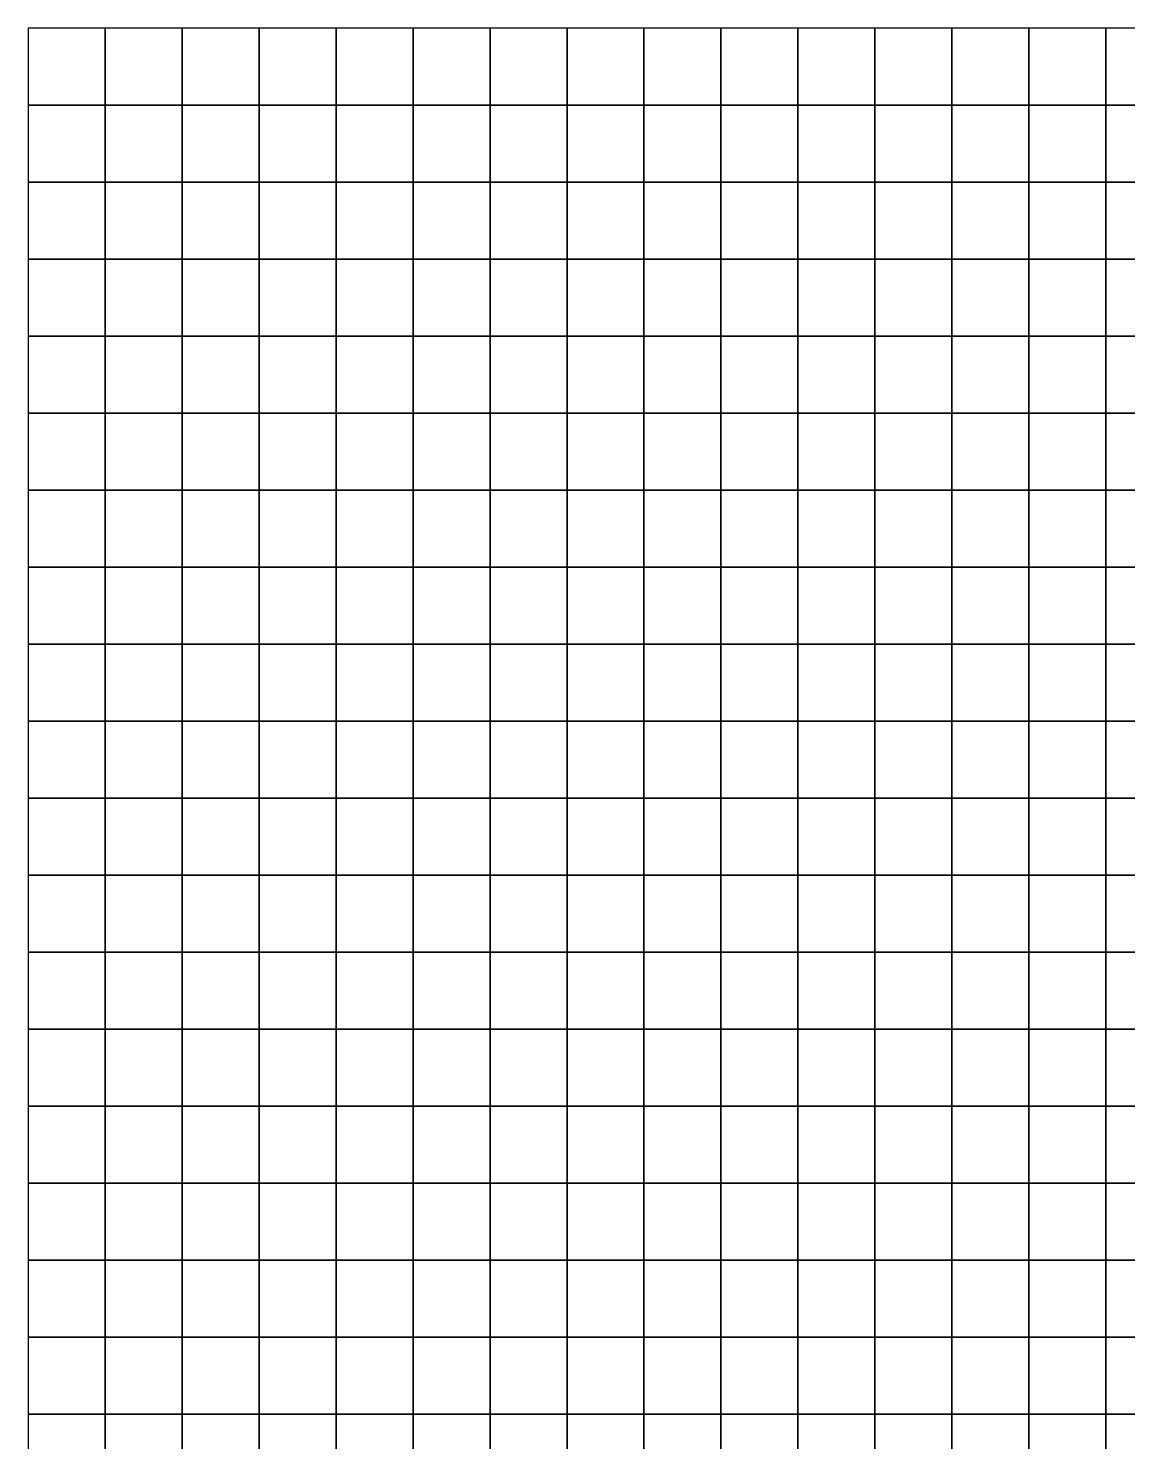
# Model space of a CAD drawing. Header units: metres. Extents: x 479850 to 482750, y 6959850 to 6961650.
# Drawn here: x 479850 to 480564, y 6960732 to 6961650 of the extents above; entities that cross this region are included whole.
import ezdxf

# ---------------------------------------------------------------- set-up
doc = ezdxf.new("R2010")
doc.units = ezdxf.units.M

msp = doc.modelspace()

# ---------------------------------------------------------------- linework, layer by layer
at = {"layer": 'GWL'}
for points in [[(479850, 6961600, 13.42), (479900, 6961600, 13.27), (479900, 6961650, 13.41), (479850, 6961650, 13.56)], [(479900, 6961600, 13.27), (479950, 6961600, 13.11), (479950, 6961650, 13.24), (479900, 6961650, 13.41)], [(479950, 6961600, 13.11), (480000, 6961600, 12.94), (480000, 6961650, 13.06), (479950, 6961650, 13.24)], [(480000, 6961600, 12.94), (480050, 6961600, 12.75), (480050, 6961650, 12.88), (480000, 6961650, 13.06)], [(480050, 6961600, 12.75), (480100, 6961600, 12.56), (480100, 6961650, 12.68), (480050, 6961650, 12.88)], [(480100, 6961600, 12.56), (480150, 6961600, 12.36), (480150, 6961650, 12.47), (480100, 6961650, 12.68)], [(480150, 6961600, 12.36), (480200, 6961600, 12.16), (480200, 6961650, 12.27), (480150, 6961650, 12.47)], [(480200, 6961600, 12.16), (480250, 6961600, 11.94), (480250, 6961650, 12.05), (480200, 6961650, 12.27)], [(480250, 6961600, 11.94), (480300, 6961600, 11.73), (480300, 6961650, 11.83), (480250, 6961650, 12.05)], [(480300, 6961600, 11.73), (480350, 6961600, 11.51), (480350, 6961650, 11.62), (480300, 6961650, 11.83)], [(480350, 6961600, 11.51), (480400, 6961600, 11.29), (480400, 6961650, 11.4), (480350, 6961650, 11.62)], [(480400, 6961600, 11.29), (480450, 6961600, 11.08), (480450, 6961650, 11.19), (480400, 6961650, 11.4)], [(480450, 6961600, 11.08), (480500, 6961600, 10.87), (480500, 6961650, 10.98), (480450, 6961650, 11.19)], [(480500, 6961600, 10.87), (480550, 6961600, 10.66), (480550, 6961650, 10.78), (480500, 6961650, 10.98)], [(480550, 6961600, 10.66), (480600, 6961600, 10.47), (480600, 6961650, 10.6), (480550, 6961650, 10.78)], [(479850, 6961550, 13.26), (479900, 6961550, 13.12), (479900, 6961600, 13.27), (479850, 6961600, 13.42)], [(479900, 6961550, 13.12), (479950, 6961550, 12.97), (479950, 6961600, 13.11), (479900, 6961600, 13.27)], [(479950, 6961550, 12.97), (480000, 6961550, 12.81), (480000, 6961600, 12.94), (479950, 6961600, 13.11)], [(480000, 6961550, 12.81), (480050, 6961550, 12.63), (480050, 6961600, 12.75), (480000, 6961600, 12.94)], [(480050, 6961550, 12.63), (480100, 6961550, 12.44), (480100, 6961600, 12.56), (480050, 6961600, 12.75)], [(480100, 6961550, 12.44), (480150, 6961550, 12.25), (480150, 6961600, 12.36), (480100, 6961600, 12.56)], [(480150, 6961550, 12.25), (480200, 6961550, 12.04), (480200, 6961600, 12.16), (480150, 6961600, 12.36)], [(480200, 6961550, 12.04), (480250, 6961550, 11.84), (480250, 6961600, 11.94), (480200, 6961600, 12.16)], [(480250, 6961550, 11.84), (480300, 6961550, 11.62), (480300, 6961600, 11.73), (480250, 6961600, 11.94)], [(480300, 6961550, 11.62), (480350, 6961550, 11.41), (480350, 6961600, 11.51), (480300, 6961600, 11.73)], [(480350, 6961550, 11.41), (480400, 6961550, 11.19), (480400, 6961600, 11.29), (480350, 6961600, 11.51)], [(480400, 6961550, 11.19), (480450, 6961550, 10.97), (480450, 6961600, 11.08), (480400, 6961600, 11.29)], [(480450, 6961550, 10.97), (480500, 6961550, 10.76), (480500, 6961600, 10.87), (480450, 6961600, 11.08)], [(480500, 6961550, 10.76), (480550, 6961550, 10.55), (480550, 6961600, 10.66), (480500, 6961600, 10.87)], [(480550, 6961550, 10.55), (480600, 6961550, 10.35), (480600, 6961600, 10.47), (480550, 6961600, 10.66)], [(479850, 6961500, 13.11), (479900, 6961500, 12.97), (479900, 6961550, 13.12), (479850, 6961550, 13.26)], [(479900, 6961500, 12.97), (479950, 6961500, 12.83), (479950, 6961550, 12.97), (479900, 6961550, 13.12)], [(479950, 6961500, 12.83), (480000, 6961500, 12.67), (480000, 6961550, 12.81), (479950, 6961550, 12.97)], [(480000, 6961500, 12.67), (480050, 6961500, 12.5), (480050, 6961550, 12.63), (480000, 6961550, 12.81)], [(480050, 6961500, 12.5), (480100, 6961500, 12.32), (480100, 6961550, 12.44), (480050, 6961550, 12.63)], [(480100, 6961500, 12.32), (480150, 6961500, 12.13), (480150, 6961550, 12.25), (480100, 6961550, 12.44)], [(480150, 6961500, 12.13), (480200, 6961500, 11.93), (480200, 6961550, 12.04), (480150, 6961550, 12.25)], [(480200, 6961500, 11.93), (480250, 6961500, 11.73), (480250, 6961550, 11.84), (480200, 6961550, 12.04)], [(480250, 6961500, 11.73), (480300, 6961500, 11.52), (480300, 6961550, 11.62), (480250, 6961550, 11.84)], [(480300, 6961500, 11.52), (480350, 6961500, 11.3), (480350, 6961550, 11.41), (480300, 6961550, 11.62)], [(480350, 6961500, 11.3), (480400, 6961500, 11.08), (480400, 6961550, 11.19), (480350, 6961550, 11.41)], [(480400, 6961500, 11.08), (480450, 6961500, 10.87), (480450, 6961550, 10.97), (480400, 6961550, 11.19)], [(480450, 6961500, 10.87), (480500, 6961500, 10.65), (480500, 6961550, 10.76), (480450, 6961550, 10.97)], [(480500, 6961500, 10.65), (480550, 6961500, 10.44), (480550, 6961550, 10.55), (480500, 6961550, 10.76)], [(480550, 6961500, 10.44), (480600, 6961500, 10.23), (480600, 6961550, 10.35), (480550, 6961550, 10.55)], [(479850, 6961450, 12.95), (479900, 6961450, 12.82), (479900, 6961500, 12.97), (479850, 6961500, 13.11)], [(479900, 6961450, 12.82), (479950, 6961450, 12.69), (479950, 6961500, 12.83), (479900, 6961500, 12.97)], [(479950, 6961450, 12.69), (480000, 6961450, 12.53), (480000, 6961500, 12.67), (479950, 6961500, 12.83)], [(480000, 6961450, 12.53), (480050, 6961450, 12.37), (480050, 6961500, 12.5), (480000, 6961500, 12.67)], [(480050, 6961450, 12.37), (480100, 6961450, 12.2), (480100, 6961500, 12.32), (480050, 6961500, 12.5)], [(480100, 6961450, 12.2), (480150, 6961450, 12.01), (480150, 6961500, 12.13), (480100, 6961500, 12.32)], [(480150, 6961450, 12.01), (480200, 6961450, 11.82), (480200, 6961500, 11.93), (480150, 6961500, 12.13)], [(480200, 6961450, 11.82), (480250, 6961450, 11.62), (480250, 6961500, 11.73), (480200, 6961500, 11.93)], [(480250, 6961450, 11.62), (480300, 6961450, 11.41), (480300, 6961500, 11.52), (480250, 6961500, 11.73)], [(480300, 6961450, 11.41), (480350, 6961450, 11.19), (480350, 6961500, 11.3), (480300, 6961500, 11.52)], [(480350, 6961450, 11.19), (480400, 6961450, 10.98), (480400, 6961500, 11.08), (480350, 6961500, 11.3)], [(480400, 6961450, 10.98), (480450, 6961450, 10.76), (480450, 6961500, 10.87), (480400, 6961500, 11.08)], [(480450, 6961450, 10.76), (480500, 6961450, 10.54), (480500, 6961500, 10.65), (480450, 6961500, 10.87)], [(480500, 6961450, 10.54), (480550, 6961450, 10.33), (480550, 6961500, 10.44), (480500, 6961500, 10.65)], [(480550, 6961450, 10.33), (480600, 6961450, 10.12), (480600, 6961500, 10.23), (480550, 6961500, 10.44)], [(479850, 6961400, 12.78), (479900, 6961400, 12.66), (479900, 6961450, 12.82), (479850, 6961450, 12.95)], [(479900, 6961400, 12.66), (479950, 6961400, 12.54), (479950, 6961450, 12.69), (479900, 6961450, 12.82)], [(479950, 6961400, 12.54), (480000, 6961400, 12.39), (480000, 6961450, 12.53), (479950, 6961450, 12.69)], [(480000, 6961400, 12.39), (480050, 6961400, 12.23), (480050, 6961450, 12.37), (480000, 6961450, 12.53)], [(480050, 6961400, 12.23), (480100, 6961400, 12.07), (480100, 6961450, 12.2), (480050, 6961450, 12.37)], [(480100, 6961400, 12.07), (480150, 6961400, 11.89), (480150, 6961450, 12.01), (480100, 6961450, 12.2)], [(480150, 6961400, 11.89), (480200, 6961400, 11.7), (480200, 6961450, 11.82), (480150, 6961450, 12.01)], [(480200, 6961400, 11.7), (480250, 6961400, 11.5), (480250, 6961450, 11.62), (480200, 6961450, 11.82)], [(480250, 6961400, 11.5), (480300, 6961400, 11.3), (480300, 6961450, 11.41), (480250, 6961450, 11.62)], [(480300, 6961400, 11.3), (480350, 6961400, 11.09), (480350, 6961450, 11.19), (480300, 6961450, 11.41)], [(480350, 6961400, 11.09), (480400, 6961400, 10.87), (480400, 6961450, 10.98), (480350, 6961450, 11.19)], [(480400, 6961400, 10.87), (480450, 6961400, 10.65), (480450, 6961450, 10.76), (480400, 6961450, 10.98)], [(480450, 6961400, 10.65), (480500, 6961400, 10.44), (480500, 6961450, 10.54), (480450, 6961450, 10.76)], [(480500, 6961400, 10.44), (480550, 6961400, 10.22), (480550, 6961450, 10.33), (480500, 6961450, 10.54)], [(480550, 6961400, 10.22), (480600, 6961400, 10.01), (480600, 6961450, 10.12), (480550, 6961450, 10.33)], [(479850, 6961350, 12.61), (479900, 6961350, 12.5), (479900, 6961400, 12.66), (479850, 6961400, 12.78)], [(479900, 6961350, 12.5), (479950, 6961350, 12.38), (479950, 6961400, 12.54), (479900, 6961400, 12.66)], [(479950, 6961350, 12.38), (480000, 6961350, 12.24), (480000, 6961400, 12.39), (479950, 6961400, 12.54)], [(480000, 6961350, 12.24), (480050, 6961350, 12.1), (480050, 6961400, 12.23), (480000, 6961400, 12.39)], [(480050, 6961350, 12.1), (480100, 6961350, 11.94), (480100, 6961400, 12.07), (480050, 6961400, 12.23)], [(480100, 6961350, 11.94), (480150, 6961350, 11.76), (480150, 6961400, 11.89), (480100, 6961400, 12.07)], [(480150, 6961350, 11.76), (480200, 6961350, 11.58), (480200, 6961400, 11.7), (480150, 6961400, 11.89)], [(480200, 6961350, 11.58), (480250, 6961350, 11.39), (480250, 6961400, 11.5), (480200, 6961400, 11.7)], [(480250, 6961350, 11.39), (480300, 6961350, 11.19), (480300, 6961400, 11.3), (480250, 6961400, 11.5)], [(480300, 6961350, 11.19), (480350, 6961350, 10.98), (480350, 6961400, 11.09), (480300, 6961400, 11.3)], [(480350, 6961350, 10.98), (480400, 6961350, 10.77), (480400, 6961400, 10.87), (480350, 6961400, 11.09)], [(480400, 6961350, 10.77), (480450, 6961350, 10.55), (480450, 6961400, 10.65), (480400, 6961400, 10.87)], [(480450, 6961350, 10.55), (480500, 6961350, 10.33), (480500, 6961400, 10.44), (480450, 6961400, 10.65)], [(480500, 6961350, 10.33), (480550, 6961350, 10.12), (480550, 6961400, 10.22), (480500, 6961400, 10.44)], [(480550, 6961350, 10.12), (480600, 6961350, 9.9), (480600, 6961400, 10.01), (480550, 6961400, 10.22)], [(479850, 6961300, 12.44), (479900, 6961300, 12.34), (479900, 6961350, 12.5), (479850, 6961350, 12.61)], [(479900, 6961300, 12.34), (479950, 6961300, 12.22), (479950, 6961350, 12.38), (479900, 6961350, 12.5)], [(479950, 6961300, 12.22), (480000, 6961300, 12.09), (480000, 6961350, 12.24), (479950, 6961350, 12.38)], [(480000, 6961300, 12.09), (480050, 6961300, 11.95), (480050, 6961350, 12.1), (480000, 6961350, 12.24)], [(480050, 6961300, 11.95), (480100, 6961300, 11.8), (480100, 6961350, 11.94), (480050, 6961350, 12.1)], [(480100, 6961300, 11.8), (480150, 6961300, 11.63), (480150, 6961350, 11.76), (480100, 6961350, 11.94)], [(480150, 6961300, 11.63), (480200, 6961300, 11.45), (480200, 6961350, 11.58), (480150, 6961350, 11.76)], [(480200, 6961300, 11.45), (480250, 6961300, 11.27), (480250, 6961350, 11.39), (480200, 6961350, 11.58)], [(480250, 6961300, 11.27), (480300, 6961300, 11.07), (480300, 6961350, 11.19), (480250, 6961350, 11.39)], [(480300, 6961300, 11.07), (480350, 6961300, 10.87), (480350, 6961350, 10.98), (480300, 6961350, 11.19)], [(480350, 6961300, 10.87), (480400, 6961300, 10.66), (480400, 6961350, 10.77), (480350, 6961350, 10.98)], [(480400, 6961300, 10.66), (480450, 6961300, 10.44), (480450, 6961350, 10.55), (480400, 6961350, 10.77)], [(480450, 6961300, 10.44), (480500, 6961300, 10.23), (480500, 6961350, 10.33), (480450, 6961350, 10.55)], [(480500, 6961300, 10.23), (480550, 6961300, 10.01), (480550, 6961350, 10.12), (480500, 6961350, 10.33)], [(480550, 6961300, 10.01), (480600, 6961300, 9.79), (480600, 6961350, 9.9), (480550, 6961350, 10.12)], [(479850, 6961250, 12.26), (479900, 6961250, 12.17), (479900, 6961300, 12.34), (479850, 6961300, 12.44)], [(479900, 6961250, 12.17), (479950, 6961250, 12.06), (479950, 6961300, 12.22), (479900, 6961300, 12.34)], [(479950, 6961250, 12.06), (480000, 6961250, 11.94), (480000, 6961300, 12.09), (479950, 6961300, 12.22)], [(480000, 6961250, 11.94), (480050, 6961250, 11.8), (480050, 6961300, 11.95), (480000, 6961300, 12.09)], [(480050, 6961250, 11.8), (480100, 6961250, 11.66), (480100, 6961300, 11.8), (480050, 6961300, 11.95)], [(480100, 6961250, 11.66), (480150, 6961250, 11.5), (480150, 6961300, 11.63), (480100, 6961300, 11.8)], [(480150, 6961250, 11.5), (480200, 6961250, 11.33), (480200, 6961300, 11.45), (480150, 6961300, 11.63)], [(480200, 6961250, 11.33), (480250, 6961250, 11.14), (480250, 6961300, 11.27), (480200, 6961300, 11.45)], [(480250, 6961250, 11.14), (480300, 6961250, 10.95), (480300, 6961300, 11.07), (480250, 6961300, 11.27)], [(480300, 6961250, 10.95), (480350, 6961250, 10.76), (480350, 6961300, 10.87), (480300, 6961300, 11.07)], [(480350, 6961250, 10.76), (480400, 6961250, 10.55), (480400, 6961300, 10.66), (480350, 6961300, 10.87)], [(480400, 6961250, 10.55), (480450, 6961250, 10.34), (480450, 6961300, 10.44), (480400, 6961300, 10.66)], [(480450, 6961250, 10.34), (480500, 6961250, 10.12), (480500, 6961300, 10.23), (480450, 6961300, 10.44)], [(480500, 6961250, 10.12), (480550, 6961250, 9.9), (480550, 6961300, 10.01), (480500, 6961300, 10.23)], [(480550, 6961250, 9.9), (480600, 6961250, 9.69), (480600, 6961300, 9.79), (480550, 6961300, 10.01)], [(479850, 6961200, 12.08), (479900, 6961200, 11.99), (479900, 6961250, 12.17), (479850, 6961250, 12.26)], [(479900, 6961200, 11.99), (479950, 6961200, 11.89), (479950, 6961250, 12.06), (479900, 6961250, 12.17)], [(479950, 6961200, 11.89), (480000, 6961200, 11.78), (480000, 6961250, 11.94), (479950, 6961250, 12.06)], [(480000, 6961200, 11.78), (480050, 6961200, 11.65), (480050, 6961250, 11.8), (480000, 6961250, 11.94)], [(480050, 6961200, 11.65), (480100, 6961200, 11.51), (480100, 6961250, 11.66), (480050, 6961250, 11.8)], [(480100, 6961200, 11.51), (480150, 6961200, 11.36), (480150, 6961250, 11.5), (480100, 6961250, 11.66)], [(480150, 6961200, 11.36), (480200, 6961200, 11.2), (480200, 6961250, 11.33), (480150, 6961250, 11.5)], [(480200, 6961200, 11.2), (480250, 6961200, 11.02), (480250, 6961250, 11.14), (480200, 6961250, 11.33)], [(480250, 6961200, 11.02), (480300, 6961200, 10.84), (480300, 6961250, 10.95), (480250, 6961250, 11.14)], [(480300, 6961200, 10.84), (480350, 6961200, 10.64), (480350, 6961250, 10.76), (480300, 6961250, 10.95)], [(480350, 6961200, 10.64), (480400, 6961200, 10.44), (480400, 6961250, 10.55), (480350, 6961250, 10.76)], [(480400, 6961200, 10.44), (480450, 6961200, 10.23), (480450, 6961250, 10.34), (480400, 6961250, 10.55)], [(480450, 6961200, 10.23), (480500, 6961200, 10.02), (480500, 6961250, 10.12), (480450, 6961250, 10.34)], [(480500, 6961200, 10.02), (480550, 6961200, 9.8), (480550, 6961250, 9.9), (480500, 6961250, 10.12)], [(480550, 6961200, 9.8), (480600, 6961200, 9.58), (480600, 6961250, 9.69), (480550, 6961250, 9.9)], [(479850, 6961150, 11.89), (479900, 6961150, 11.81), (479900, 6961200, 11.99), (479850, 6961200, 12.08)], [(479900, 6961150, 11.81), (479950, 6961150, 11.72), (479950, 6961200, 11.89), (479900, 6961200, 11.99)], [(479950, 6961150, 11.72), (480000, 6961150, 11.62), (480000, 6961200, 11.78), (479950, 6961200, 11.89)], [(480000, 6961150, 11.62), (480050, 6961150, 11.5), (480050, 6961200, 11.65), (480000, 6961200, 11.78)], [(480050, 6961150, 11.5), (480100, 6961150, 11.37), (480100, 6961200, 11.51), (480050, 6961200, 11.65)], [(480100, 6961150, 11.37), (480150, 6961150, 11.22), (480150, 6961200, 11.36), (480100, 6961200, 11.51)], [(480150, 6961150, 11.22), (480200, 6961150, 11.06), (480200, 6961200, 11.2), (480150, 6961200, 11.36)], [(480200, 6961150, 11.06), (480250, 6961150, 10.89), (480250, 6961200, 11.02), (480200, 6961200, 11.2)], [(480250, 6961150, 10.89), (480300, 6961150, 10.71), (480300, 6961200, 10.84), (480250, 6961200, 11.02)], [(480300, 6961150, 10.71), (480350, 6961150, 10.52), (480350, 6961200, 10.64), (480300, 6961200, 10.84)], [(480350, 6961150, 10.52), (480400, 6961150, 10.32), (480400, 6961200, 10.44), (480350, 6961200, 10.64)], [(480400, 6961150, 10.32), (480450, 6961150, 10.12), (480450, 6961200, 10.23), (480400, 6961200, 10.44)], [(480450, 6961150, 10.12), (480500, 6961150, 9.91), (480500, 6961200, 10.02), (480450, 6961200, 10.23)], [(480500, 6961150, 9.91), (480550, 6961150, 9.69), (480550, 6961200, 9.8), (480500, 6961200, 10.02)], [(480550, 6961150, 9.69), (480600, 6961150, 9.48), (480600, 6961200, 9.58), (480550, 6961200, 9.8)], [(479850, 6961100, 11.7), (479900, 6961100, 11.63), (479900, 6961150, 11.81), (479850, 6961150, 11.89)], [(479900, 6961100, 11.63), (479950, 6961100, 11.54), (479950, 6961150, 11.72), (479900, 6961150, 11.81)], [(479950, 6961100, 11.54), (480000, 6961100, 11.45), (480000, 6961150, 11.62), (479950, 6961150, 11.72)], [(480000, 6961100, 11.45), (480050, 6961100, 11.34), (480050, 6961150, 11.5), (480000, 6961150, 11.62)], [(480050, 6961100, 11.34), (480100, 6961100, 11.21), (480100, 6961150, 11.37), (480050, 6961150, 11.5)], [(480100, 6961100, 11.21), (480150, 6961100, 11.07), (480150, 6961150, 11.22), (480100, 6961150, 11.37)], [(480150, 6961100, 11.07), (480200, 6961100, 10.92), (480200, 6961150, 11.06), (480150, 6961150, 11.22)], [(480200, 6961100, 10.92), (480250, 6961100, 10.76), (480250, 6961150, 10.89), (480200, 6961150, 11.06)], [(480250, 6961100, 10.76), (480300, 6961100, 10.59), (480300, 6961150, 10.71), (480250, 6961150, 10.89)], [(480300, 6961100, 10.59), (480350, 6961100, 10.4), (480350, 6961150, 10.52), (480300, 6961150, 10.71)], [(480350, 6961100, 10.4), (480400, 6961100, 10.21), (480400, 6961150, 10.32), (480350, 6961150, 10.52)], [(480400, 6961100, 10.21), (480450, 6961100, 10.01), (480450, 6961150, 10.12), (480400, 6961150, 10.32)], [(480450, 6961100, 10.01), (480500, 6961100, 9.8), (480500, 6961150, 9.91), (480450, 6961150, 10.12)], [(480500, 6961100, 9.8), (480550, 6961100, 9.59), (480550, 6961150, 9.69), (480500, 6961150, 9.91)], [(480550, 6961100, 9.59), (480600, 6961100, 9.37), (480600, 6961150, 9.48), (480550, 6961150, 9.69)], [(479850, 6961050, 11.5), (479900, 6961050, 11.44), (479900, 6961100, 11.63), (479850, 6961100, 11.7)], [(479900, 6961050, 11.44), (479950, 6961050, 11.36), (479950, 6961100, 11.54), (479900, 6961100, 11.63)], [(479950, 6961050, 11.36), (480000, 6961050, 11.27), (480000, 6961100, 11.45), (479950, 6961100, 11.54)], [(480000, 6961050, 11.27), (480050, 6961050, 11.17), (480050, 6961100, 11.34), (480000, 6961100, 11.45)], [(480050, 6961050, 11.17), (480100, 6961050, 11.05), (480100, 6961100, 11.21), (480050, 6961100, 11.34)], [(480100, 6961050, 11.05), (480150, 6961050, 10.92), (480150, 6961100, 11.07), (480100, 6961100, 11.21)], [(480150, 6961050, 10.92), (480200, 6961050, 10.78), (480200, 6961100, 10.92), (480150, 6961100, 11.07)], [(480200, 6961050, 10.78), (480250, 6961050, 10.62), (480250, 6961100, 10.76), (480200, 6961100, 10.92)], [(480250, 6961050, 10.62), (480300, 6961050, 10.46), (480300, 6961100, 10.59), (480250, 6961100, 10.76)], [(480300, 6961050, 10.46), (480350, 6961050, 10.28), (480350, 6961100, 10.4), (480300, 6961100, 10.59)], [(480350, 6961050, 10.28), (480400, 6961050, 10.09), (480400, 6961100, 10.21), (480350, 6961100, 10.4)], [(480400, 6961050, 10.09), (480450, 6961050, 9.89), (480450, 6961100, 10.01), (480400, 6961100, 10.21)], [(480450, 6961050, 9.89), (480500, 6961050, 9.69), (480500, 6961100, 9.8), (480450, 6961100, 10.01)], [(480500, 6961050, 9.69), (480550, 6961050, 9.48), (480550, 6961100, 9.59), (480500, 6961100, 9.8)], [(480550, 6961050, 9.48), (480600, 6961050, 9.26), (480600, 6961100, 9.37), (480550, 6961100, 9.59)], [(479850, 6961000, 11.3), (479900, 6961000, 11.24), (479900, 6961050, 11.44), (479850, 6961050, 11.5)], [(479900, 6961000, 11.24), (479950, 6961000, 11.18), (479950, 6961050, 11.36), (479900, 6961050, 11.44)], [(479950, 6961000, 11.18), (480000, 6961000, 11.1), (480000, 6961050, 11.27), (479950, 6961050, 11.36)], [(480000, 6961000, 11.1), (480050, 6961000, 11), (480050, 6961050, 11.17), (480000, 6961050, 11.27)], [(480050, 6961000, 11), (480100, 6961000, 10.89), (480100, 6961050, 11.05), (480050, 6961050, 11.17)], [(480100, 6961000, 10.89), (480150, 6961000, 10.77), (480150, 6961050, 10.92), (480100, 6961050, 11.05)], [(480150, 6961000, 10.77), (480200, 6961000, 10.63), (480200, 6961050, 10.78), (480150, 6961050, 10.92)], [(480200, 6961000, 10.63), (480250, 6961000, 10.49), (480250, 6961050, 10.62), (480200, 6961050, 10.78)], [(480250, 6961000, 10.49), (480300, 6961000, 10.32), (480300, 6961050, 10.46), (480250, 6961050, 10.62)], [(480300, 6961000, 10.32), (480350, 6961000, 10.15), (480350, 6961050, 10.28), (480300, 6961050, 10.46)], [(480350, 6961000, 10.15), (480400, 6961000, 9.97), (480400, 6961050, 10.09), (480350, 6961050, 10.28)], [(480400, 6961000, 9.97), (480450, 6961000, 9.78), (480450, 6961050, 9.89), (480400, 6961050, 10.09)], [(480450, 6961000, 9.78), (480500, 6961000, 9.58), (480500, 6961050, 9.69), (480450, 6961050, 9.89)], [(480500, 6961000, 9.58), (480550, 6961000, 9.37), (480550, 6961050, 9.48), (480500, 6961050, 9.69)], [(480550, 6961000, 9.37), (480600, 6961000, 9.16), (480600, 6961050, 9.26), (480550, 6961050, 9.48)], [(479850, 6960950, 11.1), (479900, 6960950, 11.05), (479900, 6961000, 11.24), (479850, 6961000, 11.3)], [(479900, 6960950, 11.05), (479950, 6960950, 10.99), (479950, 6961000, 11.18), (479900, 6961000, 11.24)], [(479950, 6960950, 10.99), (480000, 6960950, 10.91), (480000, 6961000, 11.1), (479950, 6961000, 11.18)], [(480000, 6960950, 10.91), (480050, 6960950, 10.83), (480050, 6961000, 11), (480000, 6961000, 11.1)], [(480050, 6960950, 10.83), (480100, 6960950, 10.72), (480100, 6961000, 10.89), (480050, 6961000, 11)], [(480100, 6960950, 10.72), (480150, 6960950, 10.61), (480150, 6961000, 10.77), (480100, 6961000, 10.89)], [(480150, 6960950, 10.61), (480200, 6960950, 10.48), (480200, 6961000, 10.63), (480150, 6961000, 10.77)], [(480200, 6960950, 10.48), (480250, 6960950, 10.34), (480250, 6961000, 10.49), (480200, 6961000, 10.63)], [(480250, 6960950, 10.34), (480300, 6960950, 10.19), (480300, 6961000, 10.32), (480250, 6961000, 10.49)], [(480300, 6960950, 10.19), (480350, 6960950, 10.02), (480350, 6961000, 10.15), (480300, 6961000, 10.32)], [(480350, 6960950, 10.02), (480400, 6960950, 9.85), (480400, 6961000, 9.97), (480350, 6961000, 10.15)], [(480400, 6960950, 9.85), (480450, 6960950, 9.66), (480450, 6961000, 9.78), (480400, 6961000, 9.97)], [(480450, 6960950, 9.66), (480500, 6960950, 9.46), (480500, 6961000, 9.58), (480450, 6961000, 9.78)], [(480500, 6960950, 9.46), (480550, 6960950, 9.26), (480550, 6961000, 9.37), (480500, 6961000, 9.58)], [(480550, 6960950, 9.26), (480600, 6960950, 9.05), (480600, 6961000, 9.16), (480550, 6961000, 9.37)], [(479850, 6960900, 10.89), (479900, 6960900, 10.85), (479900, 6960950, 11.05), (479850, 6960950, 11.1)], [(479900, 6960900, 10.85), (479950, 6960900, 10.79), (479950, 6960950, 10.99), (479900, 6960950, 11.05)], [(479950, 6960900, 10.79), (480000, 6960900, 10.73), (480000, 6960950, 10.91), (479950, 6960950, 10.99)], [(480000, 6960900, 10.73), (480050, 6960900, 10.65), (480050, 6960950, 10.83), (480000, 6960950, 10.91)], [(480050, 6960900, 10.65), (480100, 6960900, 10.55), (480100, 6960950, 10.72), (480050, 6960950, 10.83)], [(480100, 6960900, 10.55), (480150, 6960900, 10.45), (480150, 6960950, 10.61), (480100, 6960950, 10.72)], [(480150, 6960900, 10.45), (480200, 6960900, 10.33), (480200, 6960950, 10.48), (480150, 6960950, 10.61)], [(480200, 6960900, 10.33), (480250, 6960900, 10.19), (480250, 6960950, 10.34), (480200, 6960950, 10.48)], [(480250, 6960900, 10.19), (480300, 6960900, 10.05), (480300, 6960950, 10.19), (480250, 6960950, 10.34)], [(480300, 6960900, 10.05), (480350, 6960900, 9.89), (480350, 6960950, 10.02), (480300, 6960950, 10.19)], [(480350, 6960900, 9.89), (480400, 6960900, 9.72), (480400, 6960950, 9.85), (480350, 6960950, 10.02)], [(480400, 6960900, 9.72), (480450, 6960900, 9.54), (480450, 6960950, 9.66), (480400, 6960950, 9.85)], [(480450, 6960900, 9.54), (480500, 6960900, 9.35), (480500, 6960950, 9.46), (480450, 6960950, 9.66)], [(480500, 6960900, 9.35), (480550, 6960900, 9.15), (480550, 6960950, 9.26), (480500, 6960950, 9.46)], [(480550, 6960900, 9.15), (480600, 6960900, 8.94), (480600, 6960950, 9.05), (480550, 6960950, 9.26)], [(479850, 6960850, 10.68), (479900, 6960850, 10.64), (479900, 6960900, 10.85), (479850, 6960900, 10.89)], [(479900, 6960850, 10.64), (479950, 6960850, 10.6), (479950, 6960900, 10.79), (479900, 6960900, 10.85)], [(479950, 6960850, 10.6), (480000, 6960850, 10.54), (480000, 6960900, 10.73), (479950, 6960900, 10.79)], [(480000, 6960850, 10.54), (480050, 6960850, 10.46), (480050, 6960900, 10.65), (480000, 6960900, 10.73)], [(480050, 6960850, 10.46), (480100, 6960850, 10.38), (480100, 6960900, 10.55), (480050, 6960900, 10.65)], [(480100, 6960850, 10.38), (480150, 6960850, 10.28), (480150, 6960900, 10.45), (480100, 6960900, 10.55)], [(480150, 6960850, 10.28), (480200, 6960850, 10.17), (480200, 6960900, 10.33), (480150, 6960900, 10.45)], [(480200, 6960850, 10.17), (480250, 6960850, 10.04), (480250, 6960900, 10.19), (480200, 6960900, 10.33)], [(480250, 6960850, 10.04), (480300, 6960850, 9.9), (480300, 6960900, 10.05), (480250, 6960900, 10.19)], [(480300, 6960850, 9.9), (480350, 6960850, 9.75), (480350, 6960900, 9.89), (480300, 6960900, 10.05)], [(480350, 6960850, 9.75), (480400, 6960850, 9.59), (480400, 6960900, 9.72), (480350, 6960900, 9.89)], [(480400, 6960850, 9.59), (480450, 6960850, 9.41), (480450, 6960900, 9.54), (480400, 6960900, 9.72)], [(480450, 6960850, 9.41), (480500, 6960850, 9.23), (480500, 6960900, 9.35), (480450, 6960900, 9.54)], [(480500, 6960850, 9.23), (480550, 6960850, 9.03), (480550, 6960900, 9.15), (480500, 6960900, 9.35)], [(480550, 6960850, 9.03), (480600, 6960850, 8.83), (480600, 6960900, 8.94), (480550, 6960900, 9.15)], [(479850, 6960800, 10.46), (479900, 6960800, 10.43), (479900, 6960850, 10.64), (479850, 6960850, 10.68)], [(479900, 6960800, 10.43), (479950, 6960800, 10.39), (479950, 6960850, 10.6), (479900, 6960850, 10.64)], [(479950, 6960800, 10.39), (480000, 6960800, 10.34), (480000, 6960850, 10.54), (479950, 6960850, 10.6)], [(480000, 6960800, 10.34), (480050, 6960800, 10.28), (480050, 6960850, 10.46), (480000, 6960850, 10.54)], [(480050, 6960800, 10.28), (480100, 6960800, 10.2), (480100, 6960850, 10.38), (480050, 6960850, 10.46)], [(480100, 6960800, 10.2), (480150, 6960800, 10.11), (480150, 6960850, 10.28), (480100, 6960850, 10.38)], [(480150, 6960800, 10.11), (480200, 6960800, 10), (480200, 6960850, 10.17), (480150, 6960850, 10.28)], [(480200, 6960800, 10), (480250, 6960800, 9.88), (480250, 6960850, 10.04), (480200, 6960850, 10.17)], [(480250, 6960800, 9.88), (480300, 6960800, 9.75), (480300, 6960850, 9.9), (480250, 6960850, 10.04)], [(480300, 6960800, 9.75), (480350, 6960800, 9.61), (480350, 6960850, 9.75), (480300, 6960850, 9.9)], [(480350, 6960800, 9.61), (480400, 6960800, 9.45), (480400, 6960850, 9.59), (480350, 6960850, 9.75)], [(480400, 6960800, 9.45), (480450, 6960800, 9.28), (480450, 6960850, 9.41), (480400, 6960850, 9.59)], [(480450, 6960800, 9.28), (480500, 6960800, 9.1), (480500, 6960850, 9.23), (480450, 6960850, 9.41)], [(480500, 6960800, 9.1), (480550, 6960800, 8.91), (480550, 6960850, 9.03), (480500, 6960850, 9.23)], [(480550, 6960800, 8.91), (480600, 6960800, 8.72), (480600, 6960850, 8.83), (480550, 6960850, 9.03)], [(479850, 6960750, 10.24), (479900, 6960750, 10.22), (479900, 6960800, 10.43), (479850, 6960800, 10.46)], [(479900, 6960750, 10.22), (479950, 6960750, 10.19), (479950, 6960800, 10.39), (479900, 6960800, 10.43)], [(479950, 6960750, 10.19), (480000, 6960750, 10.14), (480000, 6960800, 10.34), (479950, 6960800, 10.39)], [(480000, 6960750, 10.14), (480050, 6960750, 10.08), (480050, 6960800, 10.28), (480000, 6960800, 10.34)], [(480050, 6960750, 10.08), (480100, 6960750, 10.01), (480100, 6960800, 10.2), (480050, 6960800, 10.28)], [(480100, 6960750, 10.01), (480150, 6960750, 9.93), (480150, 6960800, 10.11), (480100, 6960800, 10.2)], [(480150, 6960750, 9.93), (480200, 6960750, 9.83), (480200, 6960800, 10), (480150, 6960800, 10.11)], [(480200, 6960750, 9.83), (480250, 6960750, 9.72), (480250, 6960800, 9.88), (480200, 6960800, 10)], [(480250, 6960750, 9.72), (480300, 6960750, 9.6), (480300, 6960800, 9.75), (480250, 6960800, 9.88)], [(480300, 6960750, 9.6), (480350, 6960750, 9.46), (480350, 6960800, 9.61), (480300, 6960800, 9.75)], [(480350, 6960750, 9.46), (480400, 6960750, 9.31), (480400, 6960800, 9.45), (480350, 6960800, 9.61)], [(480400, 6960750, 9.31), (480450, 6960750, 9.15), (480450, 6960800, 9.28), (480400, 6960800, 9.45)], [(480450, 6960750, 9.15), (480500, 6960750, 8.98), (480500, 6960800, 9.1), (480450, 6960800, 9.28)], [(480500, 6960750, 8.98), (480550, 6960750, 8.79), (480550, 6960800, 8.91), (480500, 6960800, 9.1)], [(480550, 6960750, 8.79), (480600, 6960750, 8.6), (480600, 6960800, 8.72), (480550, 6960800, 8.91)], [(479850, 6960700, 10.03), (479900, 6960700, 10.01), (479900, 6960750, 10.22), (479850, 6960750, 10.24)], [(479900, 6960700, 10.01), (479950, 6960700, 9.98), (479950, 6960750, 10.19), (479900, 6960750, 10.22)], [(479950, 6960700, 9.98), (480000, 6960700, 9.94), (480000, 6960750, 10.14), (479950, 6960750, 10.19)], [(480000, 6960700, 9.94), (480050, 6960700, 9.89), (480050, 6960750, 10.08), (480000, 6960750, 10.14)], [(480050, 6960700, 9.89), (480100, 6960700, 9.82), (480100, 6960750, 10.01), (480050, 6960750, 10.08)], [(480100, 6960700, 9.82), (480150, 6960700, 9.75), (480150, 6960750, 9.93), (480100, 6960750, 10.01)], [(480150, 6960700, 9.75), (480200, 6960700, 9.66), (480200, 6960750, 9.83), (480150, 6960750, 9.93)], [(480200, 6960700, 9.66), (480250, 6960700, 9.56), (480250, 6960750, 9.72), (480200, 6960750, 9.83)], [(480250, 6960700, 9.56), (480300, 6960700, 9.44), (480300, 6960750, 9.6), (480250, 6960750, 9.72)], [(480300, 6960700, 9.44), (480350, 6960700, 9.31), (480350, 6960750, 9.46), (480300, 6960750, 9.6)], [(480350, 6960700, 9.31), (480400, 6960700, 9.17), (480400, 6960750, 9.31), (480350, 6960750, 9.46)], [(480400, 6960700, 9.17), (480450, 6960700, 9.02), (480450, 6960750, 9.15), (480400, 6960750, 9.31)], [(480450, 6960700, 9.02), (480500, 6960700, 8.85), (480500, 6960750, 8.98), (480450, 6960750, 9.15)], [(480500, 6960700, 8.85), (480550, 6960700, 8.67), (480550, 6960750, 8.79), (480500, 6960750, 8.98)], [(480550, 6960700, 8.67), (480600, 6960700, 8.48), (480600, 6960750, 8.6), (480550, 6960750, 8.79)]]:
    msp.add_3dface(points, dxfattribs=at)

doc.saveas('drawing.dxf')
